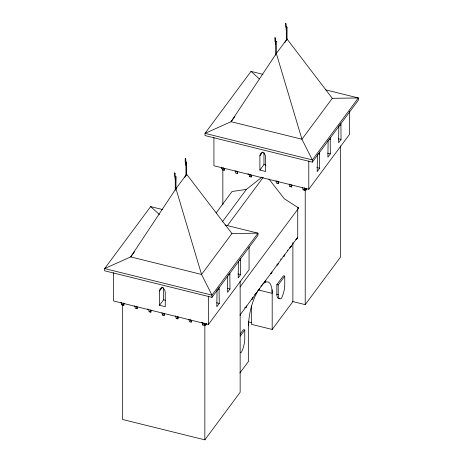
<?xml version="1.0" encoding="UTF-8"?>
<svg xmlns="http://www.w3.org/2000/svg" width="463" height="463" viewBox="0 0 463 463"><rect width="100%" height="100%" fill="white"/><g stroke="black" fill="none" stroke-linecap="round" stroke-linejoin="round"><path stroke-width="0.69" d="M175.269 190.322L175.274 176.739L175.587 176.559L175.986 176.744L175.986 188.846M175.986 176.744L175.298 176.843M185.947 175.963L185.947 162.374L186.259 162.2L186.664 162.38L186.664 174.487M186.658 162.438L185.947 162.432M275.647 55.109L275.647 41.525L275.965 41.346L276.365 41.531L276.365 53.639M276.365 41.531L275.647 41.577M286.319 40.75L286.325 27.167L286.638 26.987L287.037 27.172L287.037 39.28M287.037 27.224L286.319 27.219M159.521 291.036L160.088 288.796L161.992 287.494L163.52 288.275L164.886 290.423L165.256 292.454L165.256 306.697L159.521 305.279L159.521 291.036L162.363 287.199M259.893 155.823L260.466 153.589L262.371 152.281L263.898 153.062L265.264 155.209L265.635 157.241L265.635 171.489L259.893 170.066L259.893 155.823L262.741 151.991M248.515 325.257C248.978 312.93 252.219 300.545 258.435 289.855M227.669 275.954L227.512 292.356L229.972 289.039L229.81 273.066M238.37 261.543L238.208 277.939L240.667 274.628L240.511 258.655M217.054 289.815L216.811 306.766L219.271 303.45L219.028 287.158M317.433 154.601L317.19 171.553L319.649 168.243L319.406 151.951M328.134 140.191L327.885 157.142L330.345 153.826L330.188 137.858M338.829 125.78L338.586 142.731L341.046 139.415L340.89 123.442M202.14 322.485L202.742 325.049L204.449 325.472L204.849 324.939L205.769 325.171L206.295 323.458M206.631 323.579L205.769 325.171M280.775 259.465L280.908 258.858M287.268 250.72L287.396 250.113M302.518 187.272L303.12 189.836L304.828 190.258L305.221 189.726L306.147 189.957L306.668 188.244M184.778 177.329L186.658 174.256L231.928 233.531L257.984 233.167L257.984 235.383L211.979 297.356L104.638 270.797L104.638 268.575L150.643 206.608L162.571 209.554M284.78 42.729L287.037 39.042L332.307 98.318L358.362 97.953L358.362 100.17L312.357 162.143L205.016 135.584L205.016 133.367L251.021 71.395L262.949 74.346M186.658 174.256L175.963 188.667L130.693 256.907L104.638 268.575L211.979 295.139L257.984 233.167L225.012 225.006M287.037 39.042L276.342 53.459L231.072 121.7L205.016 133.367L312.357 159.926L358.362 97.953L325.385 89.793M134.542 251.722L130.693 256.907L201.555 274.443L211.979 295.139L211.979 297.356M234.92 116.508L231.072 121.7L301.934 139.23L312.357 159.926L312.357 162.143M124.177 303.566L123.783 305.511L122.076 305.088L122.469 304.556L121.543 304.324L121.022 302.356M221.846 167.311L222.448 169.875L224.156 170.297L224.555 168.358M134.733 305.806L135.341 308.37L137.048 308.792L137.442 306.853M235.111 170.592L235.713 173.162L237.421 173.579L237.82 171.64M216.117 212.974L232.061 191.497L246.385 189.425L262.023 177.103M151.251 310.268L150.857 312.212L149.15 311.79L149.543 311.258M251.629 175.055L251.23 176.999L249.528 176.577L249.922 176.044M159.521 305.279L163.584 299.804L163.584 287.697M259.893 170.066L263.962 164.591L263.962 152.483M222.257 221.933L246.385 189.425M227.455 225.545L263.221 177.364M164.515 313.549L164.122 315.494L162.415 315.071L162.808 314.539M231.928 233.531L201.555 274.443L175.963 188.667M332.307 98.318L301.934 139.23L276.342 53.459M178.319 316.964L177.919 318.909L176.212 318.486L176.611 317.954M275.989 180.709L276.59 183.273L278.298 183.695L278.691 181.756M291.956 185.038L291.563 186.977L289.855 186.554L290.249 186.022M188.875 319.204L189.477 321.768L191.184 322.19L191.584 320.246M202.742 325.049L203.141 324.517M303.12 189.836L303.514 189.303M306.147 189.957L306.876 188.973M113.557 272.678L113.557 300.979L208.414 324.453L249.071 269.686L249.071 247.045M213.929 137.465L213.929 165.766L308.792 189.24L349.443 134.473L349.443 111.126M240.083 286.933L298.687 207.985L284.363 198.824L268.91 178.996M254.754 294.509L255.559 293.432M239.996 315.025L297.738 237.247L297.738 208.472M244.609 307.826L245.957 307.6L246.762 305.916M251.733 299.202L252.196 299.191L253.001 297.512M258.227 290.457L258.69 290.446L259.494 288.767M264.014 282.123L264.929 282.042L265.733 280.364M270.253 273.72L271.168 273.639L271.972 271.955M276.752 264.969L277.667 264.888L278.466 263.204M282.991 256.566L283.906 256.479L284.704 254.8M289.479 247.821L290.394 247.734L291.198 246.056M295.724 239.417L296.638 239.33L297.437 237.652M240.123 334.078L243.393 329.673L244.759 330.015L244.759 339.697A11.465 3.687 -76.1 0 1 241.489 352.083A10.69 3.438 -76.1 0 1 240.239 352.719M276.839 284.623L283.379 275.815L284.745 276.151L284.745 285.833A11.465 3.687 -76.1 0 1 281.475 298.224A10.69 3.438 -76.1 0 1 278.205 294.647L276.839 294.306L276.839 284.623L278.205 284.959L284.745 276.151M240.262 336.069L244.759 330.015M239.886 372.975L248.515 361.354L248.515 321.588M251.34 306.02L251.34 324.308L272.186 329.465L292.882 301.587L292.882 242.525M122.469 304.695L122.469 419.466L204.849 439.85L240.152 392.288L240.152 281.128M292.657 301.529L305.221 304.637L340.531 257.081L340.531 145.914M260.785 286.313L263.412 283.437L266.266 281.84L268.719 282.117L270.6 284.247L271.781 288.084L272.186 293.368L258.273 289.925M296.974 238.26L297.437 238.248M290.735 246.663L291.198 246.657M284.247 255.408L284.704 255.397M278.003 263.812L278.466 263.806M271.509 272.562L271.972 272.557M265.27 280.966L265.733 280.96M259.031 289.375L259.494 289.363M252.538 298.12L253.001 298.108M339.692 124.836L341.046 125.172M338.337 138.744L341.046 139.415M328.99 139.247L330.345 139.583M327.636 153.155L330.345 153.826M318.295 153.658L319.649 153.994M316.941 167.571L319.649 168.243M263.962 164.591L265.872 165.065M247.838 173.81L248.978 174.094M297.738 207.754L298.687 207.985M239.313 260.05L240.667 260.385M237.959 273.957L240.667 274.628M228.618 274.461L229.972 274.796M227.264 288.368L229.972 289.039M217.917 288.871L219.271 289.207M216.562 302.779L219.271 303.45M163.584 299.804L165.499 300.273M248.22 321.831L251.716 322.694M147.465 309.024L148.6 309.301M201.625 322.422L202.765 322.705M251.021 71.395L259.361 78.907M150.643 206.608L159.504 214.589M250.471 174.221L251.23 176.999M286.8 27.091L286.244 26.223L286.117 23.856L285.596 23.15L285.596 26.976L286.117 27.687L286.244 30.054M276.127 41.45L275.572 40.588L275.444 38.221L274.924 37.509L274.924 41.34L275.444 42.046L275.572 44.413M304.22 187.694L304.828 190.258M290.955 184.413L291.563 186.977M289.253 183.99L289.855 186.554M277.696 181.131L278.298 183.695M236.819 171.015L237.421 173.579M223.554 167.733L224.156 170.297M203.847 322.908L204.449 325.472M190.582 319.626L191.184 322.19M177.317 316.345L177.919 318.909M175.61 315.922L176.212 318.486M136.44 306.228L137.048 308.792M123.175 302.947L123.783 305.511M121.468 302.524L122.076 305.088M249.065 174.291L249.528 176.577M163.659 313.208L164.122 315.494M161.952 312.785L162.415 315.071M150.394 309.926L150.857 312.212M148.687 309.504L149.15 311.79M221.401 167.143L221.922 169.117M308.792 160.939L308.792 189.24M305.221 188.319L305.221 304.637M296.638 238.734L296.638 239.33M290.394 247.138L290.394 247.734M283.906 255.883L283.906 256.479M278.205 284.959L278.205 294.647M277.667 264.286L277.667 264.888M272.186 289.699L272.186 329.465M271.168 273.037L271.168 273.639M264.929 281.44L264.929 282.042M258.69 289.85L258.69 290.446M252.196 298.594L252.196 299.191M245.957 306.998L245.957 307.6M240.262 314.666L240.262 315.268M222.848 169.481L222.848 204.854M208.414 296.146L208.414 324.453M204.849 323.533L204.849 439.85M279.253 298.427A10.69 3.438 -76.1 0 1 276.839 294.306M185.738 159.069L185.223 158.363L185.223 162.189L185.738 162.901L185.871 165.268L186.427 166.13L186.427 162.299L185.871 161.437L185.738 159.069M175.066 173.428L174.545 172.722L174.545 176.548L175.066 177.26L175.193 179.627L175.749 180.489L175.749 176.663L175.193 175.795L175.066 173.428"/></g></svg>
